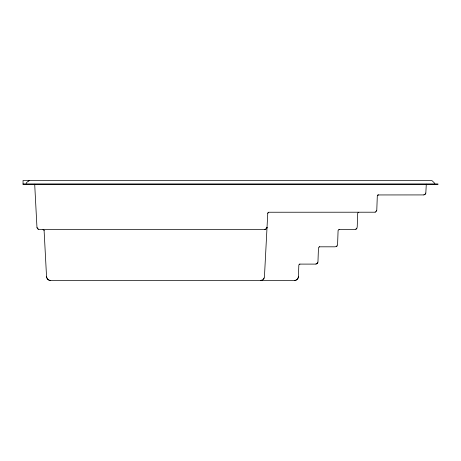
<?xml version="1.0" encoding="UTF-8"?>
<svg xmlns="http://www.w3.org/2000/svg" width="461" height="461" viewBox="0 0 461 461"><rect width="100%" height="100%" fill="white"/><g stroke="black" fill="none" stroke-linecap="round" stroke-linejoin="round"><path stroke-width="0.69" d="M43.017 229.526L43.824 229.889L44.1 230.552L46.567 277.113L47.788 279.395L49.73 280.432L294.325 280.524C296.469 280.57 298.4 278.703 298.428 276.565L298.826 265.144L299.097 264.47L299.909 264.101M267.766 213.264C268.999 211.899 268.417 211.974 267.766 213.264L264.447 276.635C264.378 278.738 262.476 280.553 260.373 280.524L262.194 280.086M426.304 184.17L425.814 193.055L425.117 194.3L423.843 194.922L378.026 194.951M267.028 227.273L266.677 228.408L267.005 227.532M298.428 276.565C298.4 278.709 296.469 280.565 294.325 280.524M299.569 264.101L315.583 264.101L317.237 263.433L317.963 261.808L318.47 247.672L319.531 246.814M317.825 262.522L317.923 262.171M268.486 212.239L374.81 212.21L376.095 211.57L376.781 210.308L377.305 195.994L377.576 195.32L378.389 194.951M425.814 193.055L425.561 193.729M338.812 229.526L354.826 229.526L356.474 228.863L357.2 227.233L357.713 213.097L358.767 212.239M376.539 210.994L376.683 210.66M264.124 278.029L263.34 279.228M317.675 262.856L316.955 263.669M319.191 246.814L335.205 246.814L336.858 246.151L337.585 244.52L338.092 230.385L339.146 229.526M356.918 228.281L355.88 229.278M266.539 228.61C266.821 228.351 265.421 229.814 264.66 229.526L38.966 229.497L37.45 228.604L36.955 227.273L34.696 184.198M266.591 228.535L264.66 229.526M337.1 245.874L336.576 246.381M425.365 194.029L423.843 194.922M26.15 183.426C25.695 182.389 31.665 179.283 28.594 180.983M377.709 195.193L378.026 195.015M375.168 212.129L375.502 211.991M316.644 263.853L315.952 264.072M260.344 280.524L261.744 280.294M294.81 280.495L295.288 280.409M260.822 280.495L261.295 280.415M23.05 183.933L437.95 183.933L437.95 184.579L23.05 184.579L23.05 180.476L431.185 180.476L432.199 180.804L434.85 183.426M50.612 280.524C48.497 280.565 46.584 278.749 46.515 276.635M43.201 229.543L43.691 229.762M38.28 229.284L37.001 227.63M44.02 230.195L44.1 230.552"/></g></svg>
